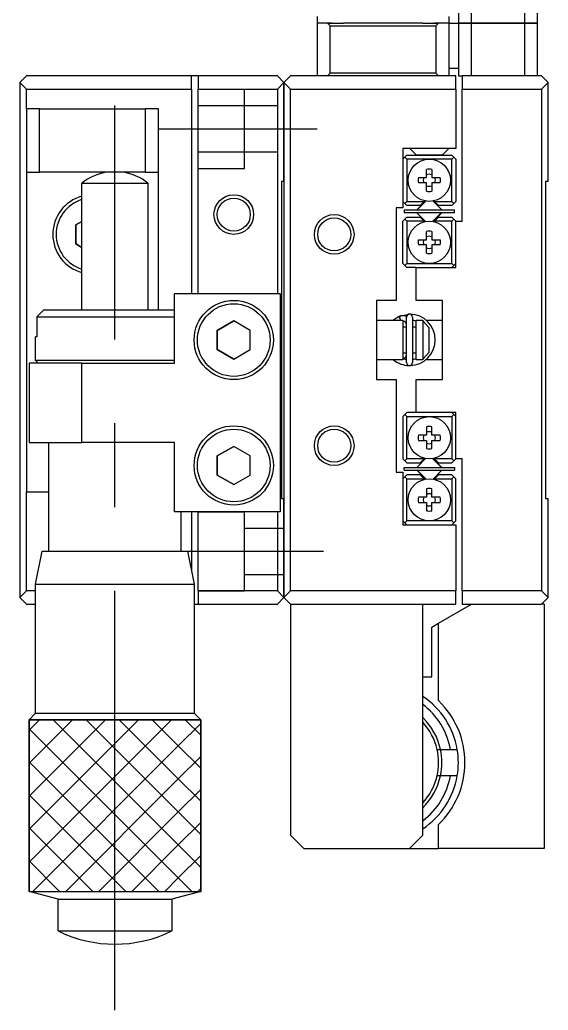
# Model space of a CAD drawing. Extents: x 149 to 466, y -38 to 195.
# Drawn here: x 425.9 to 465.9, y 51 to 126 of the extents above; entities that cross this region are included whole.
import ezdxf

# ---------------------------------------------------------------- set-up
doc = ezdxf.new("R2010")
doc.units = 0
doc.linetypes.add('CENTER', pattern=[50.8, 31.75, -6.35, 6.35, -6.35])
doc.linetypes.add('DASHED', pattern=[19.05, 12.7, -6.35])
doc.layers.get('0').update_dxf_attribs({"linetype": 'CONTINUOUS'})
doc.layers.add('CENTER', color=1, linetype='CENTER')

msp = doc.modelspace()

# ---------------------------------------------------------------- linework, layer by layer
at = {"color": 7, "linetype": 'CONTINUOUS'}
for p, q in [((459.05, 128.224), (459.05, 125.724)), ((460.05, 125.724), (460.05, 128.224)), ((464.05, 128.224), (464.05, 125.724)), ((465.05, 125.724), (465.05, 128.224)), ((448.35, 126.224), (448.35, 125.724)), ((458.35, 125.724), (458.35, 126.224)), ((449.15, 125.724), (448.35, 125.724)), ((448.35, 125.724), (448.35, 121.724)), ((449.15, 125.724), (449.35, 125.524)), ((449.479, 125.724), (449.15, 125.724)), ((449.15, 125.724), (449.479, 125.724)), ((449.35, 121.924), (449.35, 125.524)), ((449.35, 125.524), (457.35, 125.524)), ((449.479, 125.724), (450.35, 125.724)), ((456.35, 125.724), (450.35, 125.724)), ((456.35, 125.724), (457.222, 125.724)), ((457.55, 125.724), (457.222, 125.724)), ((457.222, 125.724), (457.55, 125.724)), ((457.35, 125.524), (457.55, 125.724)), ((457.35, 125.524), (457.35, 121.924)), ((458.35, 125.724), (457.55, 125.724)), ((458.35, 121.724), (458.35, 125.724)), ((458.35, 125.724), (459.05, 125.724)), ((459.05, 125.724), (460.05, 125.724)), ((460.05, 125.724), (459.05, 125.724)), ((459.05, 125.724), (459.05, 121.724)), ((464.05, 125.724), (460.05, 125.724)), ((460.05, 125.724), (464.05, 125.724)), ((460.05, 121.724), (460.05, 125.724)), ((464.05, 125.724), (465.05, 125.724)), ((464.05, 125.724), (464.05, 121.724)), ((465.05, 125.724), (464.05, 125.724)), ((465.05, 121.724), (465.05, 125.724)), ((458.35, 122.324), (459.05, 122.324)), ((425.85, 121.224), (426.35, 121.724)), ((438.85, 121.724), (426.35, 121.724)), ((438.85, 120.724), (438.85, 121.724)), ((439.35, 121.724), (438.85, 121.724)), ((445.35, 121.724), (439.35, 121.724)), ((439.35, 121.724), (439.35, 120.724)), ((445.85, 121.224), (445.35, 121.724)), ((445.85, 121.224), (446.35, 121.724)), ((458.85, 121.724), (446.35, 121.724)), ((449.35, 121.924), (449.15, 121.724)), ((457.35, 121.924), (449.35, 121.924)), ((457.55, 121.724), (457.35, 121.924)), ((458.85, 120.724), (458.85, 121.724)), ((459.05, 121.724), (459.35, 121.724)), ((465.35, 121.724), (459.35, 121.724)), ((459.35, 121.724), (459.35, 120.724)), ((465.85, 121.224), (465.35, 121.724)), ((426.35, 120.724), (425.85, 121.224)), ((425.85, 121.224), (425.85, 82.224)), ((445.35, 120.724), (445.85, 121.224)), ((446.35, 120.724), (445.85, 121.224)), ((445.85, 121.224), (445.85, 82.224)), ((445.85, 113.724), (445.85, 121.224)), ((465.35, 120.724), (465.85, 121.224)), ((465.85, 113.724), (465.85, 121.224)), ((426.35, 119.224), (426.35, 120.724)), ((426.35, 120.724), (438.85, 120.724)), ((438.85, 120.724), (438.85, 105.224)), ((439.35, 120.724), (445.35, 120.724)), ((439.35, 105.224), (439.35, 120.724)), ((445.35, 120.724), (445.35, 105.224)), ((446.35, 120.724), (458.85, 120.724)), ((446.35, 82.724), (446.35, 120.724)), ((458.85, 120.724), (458.85, 116.224)), ((459.35, 120.724), (465.35, 120.724)), ((459.35, 110.724), (459.35, 120.724)), ((465.35, 120.724), (465.35, 82.724)), ((427.35, 119.224), (426.35, 119.224)), ((426.35, 119.224), (426.35, 114.424)), ((427.35, 114.424), (427.35, 119.224)), ((427.35, 119.224), (435.35, 119.224)), ((435.35, 119.224), (435.35, 114.424)), ((436.35, 119.224), (435.35, 119.224)), ((436.35, 114.424), (436.35, 119.224)), ((454.85, 116.224), (454.85, 111.724)), ((458.85, 116.224), (454.85, 116.224)), ((454.85, 115.424), (455, 115.574)), ((455.15, 115.724), (455, 115.574)), ((455, 115.574), (455.15, 115.424)), ((455.15, 115.724), (458.55, 115.724)), ((455.6, 115.993), (455.37, 116.224)), ((455.85, 115.743), (455.6, 115.993)), ((455.85, 115.743), (457.85, 115.743)), ((458.1, 115.993), (457.85, 115.743)), ((458.331, 116.224), (458.1, 115.993)), ((458.7, 115.574), (458.55, 115.724)), ((458.55, 115.424), (458.7, 115.574)), ((458.7, 115.574), (458.85, 115.424)), ((456.85, 115.424), (455.15, 115.424)), ((455.15, 115.424), (455.15, 112.224)), ((458.55, 115.424), (456.85, 115.424)), ((458.55, 112.224), (458.55, 115.424)), ((458.85, 115.424), (458.85, 112.224)), ((426.35, 114.424), (427.35, 114.424)), ((426.35, 114.424), (426.35, 90.224)), ((435.35, 114.424), (427.35, 114.424)), ((435.35, 114.424), (436.35, 114.424)), ((436.35, 103.974), (436.35, 114.424)), ((456.024, 114.024), (456.65, 114.024)), ((456.65, 114.024), (456.65, 114.65)), ((457.05, 114.65), (457.05, 114.024)), ((457.05, 114.024), (457.677, 114.024)), ((430.55, 113.596), (435.55, 113.596)), ((430.55, 103.974), (430.55, 113.596)), ((435.55, 113.596), (435.55, 103.974)), ((445.65, 113.724), (445.65, 89.724)), ((445.85, 113.724), (445.65, 113.724)), ((456.65, 113.624), (456.024, 113.624)), ((456.65, 112.998), (456.65, 113.624)), ((457.677, 113.624), (457.05, 113.624)), ((457.05, 113.624), (457.05, 112.998)), ((465.65, 113.724), (465.65, 89.724)), ((465.85, 113.724), (465.65, 113.724)), ((455, 112.074), (454.85, 112.224)), ((455.15, 112.224), (455, 112.074)), ((455, 112.074), (455.15, 111.924)), ((455.15, 112.224), (456.451, 112.224)), ((456.151, 111.924), (455.15, 111.924)), ((455.949, 111.633), (456.565, 112.249)), ((455.949, 111.597), (456.338, 111.986)), ((456.151, 111.924), (456.451, 112.224)), ((456.338, 111.986), (456.595, 112.244)), ((456.451, 112.224), (456.492, 112.264)), ((457.135, 112.249), (457.752, 111.633)), ((457.209, 112.264), (457.249, 112.224)), ((457.249, 112.224), (458.55, 112.224)), ((457.249, 112.224), (457.549, 111.924)), ((458.55, 111.924), (457.549, 111.924)), ((458.7, 112.074), (458.55, 112.224)), ((458.55, 111.924), (458.7, 112.074)), ((458.85, 112.224), (458.7, 112.074)), ((454.85, 111.724), (454.35, 111.724)), ((454.35, 111.724), (454.35, 104.724)), ((454.95, 111.574), (454.95, 111.374)), ((454.95, 111.574), (458.75, 111.574)), ((454.95, 111.374), (458.75, 111.374)), ((455.15, 111.024), (455, 110.874)), ((455.15, 111.024), (456.151, 111.024)), ((456.565, 110.698), (455.949, 111.315)), ((456.451, 110.724), (456.151, 111.024)), ((457.752, 111.35), (457.105, 110.703)), ((457.752, 111.315), (457.135, 110.698)), ((457.549, 111.024), (457.249, 110.724)), ((457.549, 111.024), (458.55, 111.024)), ((458.7, 110.874), (458.55, 111.024)), ((458.75, 111.374), (458.75, 111.574)), ((430.55, 110.705), (430.1, 110.445)), ((430.1, 110.445), (430.55, 110.705)), ((430.1, 110.445), (430.1, 109.002)), ((430.1, 109.002), (430.1, 110.445)), ((454.85, 110.724), (455, 110.874)), ((454.85, 107.524), (454.85, 110.724)), ((455, 110.874), (455.15, 110.724)), ((455.15, 110.724), (455.15, 107.524)), ((456.451, 110.724), (455.15, 110.724)), ((456.492, 110.683), (456.451, 110.724)), ((457.249, 110.724), (457.209, 110.683)), ((458.55, 110.724), (457.249, 110.724)), ((458.55, 110.724), (458.7, 110.874)), ((458.55, 107.524), (458.55, 110.724)), ((458.7, 110.874), (458.85, 110.724)), ((458.85, 110.724), (459.35, 110.724)), ((458.85, 107.224), (458.85, 110.724)), ((456.65, 109.324), (456.65, 109.95)), ((457.05, 109.95), (457.05, 109.324)), ((430.1, 109.002), (430.55, 108.742)), ((430.55, 108.742), (430.1, 109.002)), ((456.024, 109.324), (456.65, 109.324)), ((456.65, 108.924), (456.024, 108.924)), ((456.65, 108.298), (456.65, 108.924)), ((457.05, 109.324), (457.677, 109.324)), ((457.05, 108.924), (457.05, 108.298)), ((457.677, 108.924), (457.05, 108.924)), ((455, 107.374), (454.85, 107.524)), ((455.15, 107.524), (455, 107.374)), ((455, 107.374), (455.15, 107.224)), ((455.15, 107.524), (456.85, 107.524)), ((456.85, 107.524), (458.55, 107.524)), ((458.7, 107.374), (458.55, 107.524)), ((458.55, 107.224), (458.7, 107.374)), ((458.85, 107.524), (458.7, 107.374)), ((455.85, 107.224), (455.15, 107.224)), ((455.85, 107.224), (458.85, 107.224)), ((455.85, 104.724), (455.85, 107.224)), ((445.55, 105.224), (437.55, 105.224)), ((437.55, 99.974), (437.55, 105.224)), ((445.55, 105.224), (445.55, 88.724)), ((452.85, 104.724), (452.85, 98.724)), ((454.35, 104.724), (452.85, 104.724)), ((457.85, 104.724), (455.85, 104.724)), ((457.85, 102.799), (457.85, 104.724)), ((427.642, 103.974), (427.134, 103.474)), ((437.55, 103.974), (427.642, 103.974)), ((454.092, 103.224), (454.574, 103.525)), ((454.541, 103.51), (454.565, 103.521)), ((454.565, 103.521), (455.325, 103.688)), ((454.565, 103.521), (454.664, 103.224)), ((454.57, 103.52), (454.569, 103.514)), ((454.569, 103.514), (454.569, 103.508)), ((454.569, 103.508), (454.57, 103.5)), ((454.571, 103.523), (454.57, 103.52)), ((454.573, 103.526), (454.571, 103.523)), ((454.573, 103.526), (454.605, 103.539)), ((454.575, 103.527), (454.573, 103.526)), ((454.605, 103.539), (454.638, 103.551)), ((454.638, 103.551), (454.673, 103.561)), ((454.673, 103.561), (454.707, 103.57)), ((454.707, 103.57), (454.743, 103.576)), ((454.743, 103.576), (454.778, 103.581)), ((454.778, 103.581), (454.813, 103.584)), ((454.813, 103.584), (454.849, 103.586)), ((454.849, 103.586), (454.885, 103.586)), ((454.885, 103.586), (454.92, 103.583)), ((454.92, 103.583), (454.956, 103.579)), ((454.956, 103.579), (454.991, 103.574)), ((454.991, 103.574), (455.026, 103.566)), ((455.026, 103.566), (455.061, 103.557)), ((455.061, 103.557), (455.095, 103.546)), ((455.095, 103.546), (455.128, 103.534)), ((455.128, 103.534), (455.139, 103.529)), ((427.134, 103.474), (437.55, 103.474)), ((427.134, 103.474), (427.134, 101.974)), ((442.05, 103.167), (440.8, 102.445)), ((440.8, 102.445), (442.05, 103.167)), ((443.3, 102.445), (442.05, 103.167)), ((452.85, 103.224), (454.85, 103.224)), ((454.57, 103.5), (454.572, 103.49)), ((454.572, 103.49), (454.574, 103.48)), ((454.574, 103.48), (454.577, 103.468)), ((454.577, 103.468), (454.58, 103.455)), ((454.58, 103.455), (454.584, 103.441)), ((454.584, 103.441), (454.589, 103.426)), ((454.589, 103.426), (454.594, 103.411)), ((454.594, 103.411), (454.6, 103.395)), ((454.6, 103.395), (454.606, 103.378)), ((454.606, 103.378), (454.613, 103.361)), ((454.613, 103.361), (454.62, 103.343)), ((454.62, 103.343), (454.627, 103.326)), ((454.627, 103.326), (454.635, 103.308)), ((454.635, 103.308), (454.643, 103.291)), ((454.643, 103.291), (454.651, 103.273)), ((454.651, 103.273), (454.659, 103.256)), ((454.659, 103.256), (454.667, 103.24)), ((454.667, 103.24), (454.675, 103.224)), ((454.85, 103.224), (454.85, 100.224)), ((454.856, 103.136), (454.85, 103.136)), ((454.869, 103.136), (454.856, 103.136)), ((454.883, 103.135), (454.869, 103.136)), ((454.896, 103.133), (454.883, 103.135)), ((454.91, 103.131), (454.896, 103.133)), ((454.923, 103.128), (454.91, 103.131)), ((454.936, 103.125), (454.923, 103.128)), ((454.949, 103.12), (454.936, 103.125)), ((454.962, 103.115), (454.949, 103.12)), ((454.974, 103.11), (454.962, 103.115)), ((454.986, 103.104), (454.974, 103.11)), ((454.998, 103.097), (454.986, 103.104)), ((455.009, 103.09), (454.998, 103.097)), ((455.02, 103.082), (455.009, 103.09)), ((455.031, 103.073), (455.02, 103.082)), ((455.041, 103.064), (455.031, 103.073)), ((455.05, 103.055), (455.041, 103.064)), ((455.06, 103.045), (455.05, 103.055)), ((455.068, 103.035), (455.06, 103.045)), ((455.076, 103.024), (455.068, 103.035)), ((455.084, 103.013), (455.076, 103.024)), ((455.091, 103.002), (455.084, 103.013)), ((455.098, 102.99), (455.091, 103.002)), ((455.104, 102.978), (455.098, 102.99)), ((455.109, 102.965), (455.104, 102.978)), ((455.114, 102.953), (455.109, 102.965)), ((455.118, 102.94), (455.114, 102.953)), ((455.121, 102.927), (455.118, 102.94)), ((455.124, 102.914), (455.121, 102.927)), ((455.126, 102.9), (455.124, 102.914)), ((455.128, 102.887), (455.126, 102.9)), ((455.129, 102.874), (455.128, 102.887)), ((455.129, 100.014), (455.129, 103.464)), ((455.129, 102.861), (455.129, 102.874)), ((455.579, 103.464), (455.579, 100.014)), ((455.85, 103.156), (455.579, 103.223)), ((455.85, 100.224), (455.85, 103.224)), ((455.85, 103.224), (456.35, 103.224)), ((456.35, 103.224), (456.35, 103.169)), ((456.35, 103.169), (456.35, 100.278)), ((456.85, 102.64), (456.35, 103.169)), ((456.617, 103.224), (457.85, 103.224)), ((457.85, 100.649), (457.85, 102.799)), ((440.8, 102.445), (440.8, 101.002)), ((440.8, 101.002), (440.8, 102.445)), ((443.3, 101.002), (443.3, 102.445)), ((454.85, 102.724), (455.129, 102.724)), ((455.579, 102.724), (455.85, 102.724)), ((456.85, 100.807), (456.85, 102.64)), ((427.134, 101.974), (427.05, 101.974)), ((427.05, 100.174), (427.05, 101.974)), ((440.8, 101.002), (442.05, 100.28)), ((442.05, 100.28), (440.8, 101.002)), ((442.05, 100.28), (443.3, 101.002)), ((455.129, 100.724), (454.85, 100.724)), ((455.1, 100.494), (455.106, 100.506)), ((455.106, 100.506), (455.111, 100.518)), ((455.111, 100.518), (455.115, 100.531)), ((455.115, 100.531), (455.119, 100.544)), ((455.119, 100.544), (455.123, 100.557)), ((455.123, 100.557), (455.125, 100.57)), ((455.125, 100.57), (455.127, 100.584)), ((455.127, 100.584), (455.128, 100.597)), ((455.128, 100.597), (455.129, 100.611)), ((455.129, 100.611), (455.129, 100.618)), ((455.85, 100.724), (455.579, 100.724)), ((456.35, 100.278), (456.85, 100.807)), ((457.85, 98.724), (457.85, 100.649)), ((430.55, 99.974), (426.55, 99.974)), ((426.55, 99.974), (426.55, 93.974)), ((437.55, 100.174), (427.05, 100.174)), ((427.25, 99.974), (427.05, 100.174)), ((430.55, 99.974), (437.55, 99.974)), ((430.55, 93.974), (430.55, 99.974)), ((454.85, 100.224), (452.85, 100.224)), ((454.574, 99.954), (454.552, 99.963)), ((454.573, 99.953), (454.573, 99.952)), ((454.573, 99.952), (454.575, 99.952)), ((454.62, 99.934), (454.573, 99.952)), ((454.578, 99.953), (454.575, 99.952)), ((454.575, 99.952), (454.576, 99.953)), ((454.623, 99.933), (454.62, 99.934)), ((454.625, 99.932), (454.623, 99.933)), ((454.63, 99.931), (454.625, 99.932)), ((454.633, 99.93), (454.63, 99.931)), ((454.634, 99.929), (454.633, 99.93)), ((454.636, 99.928), (454.634, 99.929)), ((454.85, 100.343), (454.86, 100.343)), ((454.85, 100.326), (455.129, 100.255)), ((454.86, 100.343), (454.873, 100.343)), ((454.873, 100.343), (454.887, 100.344)), ((454.887, 100.344), (454.9, 100.346)), ((454.9, 100.346), (454.914, 100.348)), ((454.914, 100.348), (454.927, 100.352)), ((454.927, 100.352), (454.94, 100.355)), ((454.94, 100.355), (454.953, 100.36)), ((454.953, 100.36), (454.966, 100.365)), ((454.966, 100.365), (454.978, 100.371)), ((454.978, 100.371), (454.99, 100.377)), ((454.99, 100.377), (455.002, 100.384)), ((455.002, 100.384), (455.013, 100.392)), ((455.013, 100.392), (455.024, 100.4)), ((455.024, 100.4), (455.034, 100.408)), ((455.034, 100.408), (455.044, 100.418)), ((455.044, 100.418), (455.054, 100.427)), ((455.054, 100.427), (455.063, 100.437)), ((455.063, 100.437), (455.071, 100.448)), ((455.071, 100.448), (455.079, 100.459)), ((455.079, 100.459), (455.087, 100.47)), ((455.087, 100.47), (455.094, 100.482)), ((455.094, 100.482), (455.1, 100.494)), ((455.579, 100.255), (455.851, 100.323)), ((456.35, 100.224), (455.85, 100.224)), ((456.35, 100.278), (456.35, 100.224)), ((456.578, 100.224), (456.578, 100.224)), ((457.85, 100.224), (456.579, 100.224)), ((456.579, 100.224), (456.579, 100.224)), ((452.85, 98.724), (454.35, 98.724)), ((454.35, 98.724), (454.35, 91.724)), ((455.85, 98.724), (457.85, 98.724)), ((455.85, 96.224), (455.85, 98.724)), ((455, 96.074), (454.85, 95.924)), ((455, 96.074), (455.15, 96.224)), ((455.15, 95.924), (455, 96.074)), ((455.85, 96.224), (455.15, 96.224)), ((458.85, 96.224), (455.85, 96.224)), ((458.55, 96.224), (458.7, 96.074)), ((458.7, 96.074), (458.55, 95.924)), ((458.85, 95.924), (458.7, 96.074)), ((458.85, 92.724), (458.85, 96.224)), ((454.85, 95.924), (454.85, 92.724)), ((455.15, 95.924), (456.85, 95.924)), ((455.15, 92.724), (455.15, 95.924)), ((456.85, 95.924), (458.55, 95.924)), ((458.55, 95.924), (458.55, 92.724)), ((456.65, 94.524), (456.024, 94.524)), ((456.65, 95.15), (456.65, 94.524)), ((457.05, 94.524), (457.05, 95.15)), ((457.677, 94.524), (457.05, 94.524)), ((426.55, 93.974), (430.55, 93.974)), ((428.05, 85.724), (428.05, 93.974)), ((437.55, 93.974), (430.55, 93.974)), ((437.55, 88.724), (437.55, 93.974)), ((456.024, 94.124), (456.65, 94.124)), ((456.65, 94.124), (456.65, 93.498)), ((457.05, 94.124), (457.677, 94.124)), ((457.05, 93.498), (457.05, 94.124)), ((442.05, 93.667), (440.8, 92.945)), ((440.8, 92.945), (442.05, 93.667)), ((443.3, 92.945), (442.05, 93.667)), ((440.8, 92.945), (440.8, 91.502)), ((440.8, 91.502), (440.8, 92.945)), ((443.3, 91.502), (443.3, 92.945)), ((454.85, 92.724), (455, 92.574)), ((455, 92.574), (455.15, 92.724)), ((455.15, 92.424), (455, 92.574)), ((456.451, 92.724), (455.15, 92.724)), ((455.15, 92.424), (456.151, 92.424)), ((455.949, 92.133), (456.565, 92.749)), ((456.451, 92.724), (456.151, 92.424)), ((456.492, 92.764), (456.451, 92.724)), ((457.752, 92.097), (457.105, 92.744)), ((457.135, 92.749), (457.752, 92.133)), ((457.249, 92.724), (457.209, 92.764)), ((458.55, 92.724), (457.249, 92.724)), ((457.549, 92.424), (457.249, 92.724)), ((457.549, 92.424), (458.55, 92.424)), ((458.55, 92.724), (458.7, 92.574)), ((458.7, 92.574), (458.55, 92.424)), ((458.7, 92.574), (458.85, 92.724)), ((459.35, 92.724), (458.85, 92.724)), ((459.35, 82.724), (459.35, 92.724)), ((440.8, 91.502), (442.05, 90.78)), ((442.05, 90.78), (440.8, 91.502)), ((442.05, 90.78), (443.3, 91.502)), ((454.35, 91.724), (454.85, 91.724)), ((454.85, 91.724), (454.85, 87.724)), ((454.95, 91.874), (454.95, 92.074)), ((454.95, 92.074), (458.75, 92.074)), ((454.95, 91.874), (458.75, 91.874)), ((455, 91.374), (455.15, 91.524)), ((456.151, 91.524), (455.15, 91.524)), ((455.949, 91.85), (456.338, 91.461)), ((456.565, 91.198), (455.949, 91.815)), ((456.151, 91.524), (456.451, 91.224)), ((457.752, 91.815), (457.135, 91.198)), ((457.249, 91.224), (457.549, 91.524)), ((458.55, 91.524), (457.549, 91.524)), ((458.55, 91.524), (458.7, 91.374)), ((458.75, 92.074), (458.75, 91.874)), ((455, 91.374), (454.85, 91.224)), ((455.15, 91.224), (455, 91.374)), ((455.15, 91.224), (456.451, 91.224)), ((455.15, 88.024), (455.15, 91.224)), ((456.338, 91.461), (456.595, 91.203)), ((456.451, 91.224), (456.492, 91.183)), ((457.209, 91.183), (457.249, 91.224)), ((457.249, 91.224), (458.55, 91.224)), ((458.7, 91.374), (458.55, 91.224)), ((458.55, 91.224), (458.55, 88.024)), ((458.85, 91.224), (458.7, 91.374)), ((458.85, 88.024), (458.85, 91.224)), ((426.35, 90.224), (428.05, 90.224)), ((426.35, 82.724), (426.35, 90.224)), ((456.65, 90.45), (456.65, 89.824)), ((457.05, 89.824), (457.05, 90.45)), ((445.65, 89.724), (445.85, 89.724)), ((445.85, 82.224), (445.85, 89.724)), ((456.65, 89.824), (456.024, 89.824)), ((456.024, 89.424), (456.65, 89.424)), ((456.65, 89.424), (456.65, 88.798)), ((457.677, 89.824), (457.05, 89.824)), ((457.05, 89.424), (457.677, 89.424)), ((457.05, 88.798), (457.05, 89.424)), ((465.65, 89.724), (465.85, 89.724)), ((465.85, 82.224), (465.85, 89.724)), ((445.55, 88.724), (437.55, 88.724)), ((438.05, 88.724), (438.05, 85.724)), ((438.85, 88.724), (438.85, 84.224)), ((439.35, 82.724), (439.35, 88.724)), ((445.35, 88.724), (445.35, 82.724)), ((454.85, 88.024), (455, 87.874)), ((455, 87.874), (455.15, 88.024)), ((455.15, 87.724), (455, 87.874)), ((456.85, 88.024), (455.15, 88.024)), ((458.55, 88.024), (456.85, 88.024)), ((458.55, 88.024), (458.7, 87.874)), ((458.7, 87.874), (458.55, 87.724)), ((458.7, 87.874), (458.85, 88.024)), ((454.85, 87.724), (458.85, 87.724)), ((458.85, 87.724), (458.85, 82.724)), ((427.05, 83.224), (427.55, 85.724)), ((427.55, 85.724), (438.55, 85.724)), ((438.55, 85.724), (439.05, 83.224)), ((425.85, 82.224), (426.35, 82.724)), ((427.05, 82.724), (426.35, 82.724)), ((427.05, 83.224), (439.05, 83.224)), ((427.05, 73.474), (427.05, 83.224)), ((439.05, 83.224), (439.05, 73.474)), ((445.35, 82.724), (439.35, 82.724)), ((439.35, 82.724), (439.35, 81.724)), ((445.85, 82.224), (445.35, 82.724)), ((445.85, 82.224), (446.35, 82.724)), ((458.85, 82.724), (446.35, 82.724)), ((458.85, 81.724), (458.85, 82.724)), ((465.35, 82.724), (459.35, 82.724)), ((459.35, 82.724), (459.35, 81.724)), ((465.85, 82.224), (465.35, 82.724)), ((426.35, 81.724), (425.85, 82.224)), ((445.35, 81.724), (445.85, 82.224)), ((446.35, 81.724), (445.85, 82.224)), ((465.35, 81.724), (465.85, 82.224)), ((426.35, 81.724), (427.05, 81.724)), ((439.05, 81.724), (439.35, 81.724)), ((439.35, 81.724), (445.35, 81.724)), ((446.35, 81.724), (446.35, 64.224)), ((446.35, 81.724), (458.85, 81.724)), ((456.35, 64.224), (456.35, 81.724)), ((457.55, 80.28), (460.05, 81.724)), ((459.35, 81.724), (465.35, 81.724)), ((465.55, 81.724), (465.35, 81.724)), ((465.55, 81.724), (465.55, 63.224)), ((457.05, 79.992), (457.55, 80.28)), ((457.55, 74.414), (457.55, 80.28)), ((457.05, 76.224), (457.05, 79.992)), ((456.35, 76.224), (457.05, 76.224)), ((426.55, 72.974), (427.05, 73.474)), ((426.55, 72.974), (426.55, 59.974)), ((439.55, 72.974), (426.55, 72.974)), ((427.05, 73.474), (439.05, 73.474)), ((439.05, 73.474), (439.55, 72.974)), ((439.55, 59.974), (439.55, 72.974)), ((457.438, 70.724), (457.694, 70.724)), ((457.694, 70.724), (458.459, 70.724)), ((457.694, 70.724), (458.966, 70.724)), ((458.459, 70.724), (458.966, 70.724)), ((457.694, 68.724), (457.438, 68.724)), ((458.459, 68.724), (457.694, 68.724)), ((458.966, 68.724), (458.459, 68.724)), ((457.55, 63.224), (457.55, 65.033)), ((447.35, 63.224), (446.35, 64.224)), ((456.35, 64.224), (455.35, 63.224)), ((447.35, 63.224), (455.35, 63.224)), ((455.35, 63.224), (457.55, 63.224)), ((465.55, 63.224), (457.55, 63.224)), ((428.75, 59.384), (426.55, 59.974)), ((426.55, 59.974), (439.55, 59.974)), ((428.75, 59.384), (437.35, 59.384)), ((428.75, 56.974), (428.75, 59.384)), ((439.55, 59.974), (437.35, 59.384)), ((437.35, 59.384), (437.35, 56.974)), ((428.75, 56.974), (437.35, 56.974))]:
    msp.add_line(p, q, dxfattribs=at)
at = {"color": 3, "linetype": 'DASHED'}
for p, q in [((439.35, 120.724), (442.85, 120.724)), ((442.85, 114.724), (442.85, 120.724)), ((439.35, 119.474), (445.35, 119.474)), ((439.35, 115.974), (445.35, 115.974)), ((439.35, 114.724), (442.85, 114.724)), ((439.35, 88.724), (442.85, 88.724)), ((442.85, 82.724), (442.85, 88.724)), ((442.85, 87.474), (445.85, 87.474)), ((442.85, 83.974), (445.85, 83.974)), ((439.35, 82.724), (442.85, 82.724))]:
    msp.add_line(p, q, dxfattribs=at)
at = {"color": 3, "linetype": 'CONTINUOUS'}
for p, q in [((426.55, 72.974), (439.55, 72.974)), ((426.55, 59.974), (426.55, 72.974)), ((427.333, 72.974), (426.55, 72.191)), ((429.833, 72.974), (426.55, 69.691)), ((432.333, 72.974), (426.55, 67.191)), ((434.833, 72.974), (426.55, 64.691)), ((437.333, 72.974), (426.55, 62.191)), ((428.367, 72.974), (437.85, 63.491)), ((430.867, 72.974), (437.85, 65.991)), ((433.367, 72.974), (437.85, 68.491)), ((435.867, 72.974), (437.85, 70.991)), ((438.367, 72.974), (439.55, 71.791)), ((439.55, 72.974), (439.55, 59.974)), ((426.55, 72.291), (437.85, 60.991)), ((439.55, 72.691), (437.85, 70.991)), ((437.85, 70.991), (426.833, 59.974)), ((437.85, 70.991), (439.55, 69.291)), ((426.55, 69.791), (436.367, 59.974)), ((439.55, 70.191), (437.85, 68.491)), ((437.85, 68.491), (429.333, 59.974)), ((437.85, 68.491), (439.55, 66.791)), ((439.55, 67.691), (437.85, 65.991)), ((426.55, 67.291), (433.867, 59.974)), ((437.85, 65.991), (431.833, 59.974)), ((437.85, 65.991), (439.55, 64.291)), ((426.55, 64.791), (431.367, 59.974)), ((439.55, 65.191), (437.85, 63.491)), ((437.85, 63.491), (434.333, 59.974)), ((437.85, 63.491), (439.55, 61.791)), ((426.55, 62.291), (428.867, 59.974)), ((439.55, 62.691), (437.85, 60.991)), ((437.85, 60.991), (436.833, 59.974)), ((437.85, 60.991), (438.867, 59.974)), ((439.55, 60.191), (439.333, 59.974)), ((426.55, 59.974), (439.55, 59.974))]:
    msp.add_line(p, q, dxfattribs=at)
at = {"color": 7, "linetype": 'CONTINUOUS'}
for centre, radius in [((456.85, 113.824), 1.6), ((442.05, 111.224), 1.25), ((449.65, 109.724), 1.25), ((456.85, 109.124), 1.6), ((442.05, 101.724), 3), ((442.05, 101.724), 2.75), ((456.85, 94.324), 1.6), ((442.05, 92.224), 3), ((442.05, 92.224), 2.75), ((449.65, 93.724), 1.25), ((456.85, 89.624), 1.6)]:
    msp.add_circle(centre, radius, dxfattribs=at)
at = {"color": 3, "linetype": 'CONTINUOUS'}
for centre in [(442.05, 111.224), (449.65, 109.724), (449.65, 93.724)]:
    msp.add_circle(centre, 1.5, dxfattribs=at)
at = {"color": 7, "linetype": 'CONTINUOUS'}
for centre, radius, start, end in [((433.05, 110.474), 4, 99.068, 128.6822), ((433.05, 110.474), 4, 51.31783, 80.932), ((456.85, 113.824), 0.85, 166.39104, 193.60896), ((456.85, 113.824), 0.459, 154.18608, 205.81392), ((456.85, 113.824), 0.85, 76.39104, 103.60896), ((456.85, 113.824), 0.459, 64.18608, 115.81392), ((456.85, 113.824), 0.459, 334.18608, 25.81392), ((456.85, 113.824), 0.85, 346.39104, 13.60896), ((456.85, 113.824), 0.459, 244.18608, 295.81392), ((431.35, 109.724), 3, 105.46593, 180), ((456.85, 113.824), 0.85, 256.39104, 283.60896), ((431.35, 109.724), 2.75, 106.9123, 180), ((456.09, 111.491), 0.2, 135, 155.69388), ((456.09, 111.456), 0.2, 204.30612, 225), ((456.09, 111.456), 0.2, 135, 143.95728), ((457.611, 111.491), 0.2, 24.30612, 45), ((457.611, 111.456), 0.2, 315, 335.69388), ((457.611, 111.491), 0.2, 315, 323.95728), ((431.35, 109.724), 3, 180, 254.53407), ((431.35, 109.724), 2.75, 180, 253.0877), ((456.85, 109.124), 0.85, 76.39104, 103.60896), ((456.85, 109.124), 0.459, 64.18608, 115.81392), ((456.85, 109.124), 0.85, 166.39104, 193.60896), ((456.85, 109.124), 0.459, 154.18608, 205.81392), ((456.85, 109.124), 0.459, 334.18608, 25.81392), ((456.85, 109.124), 0.85, 346.39104, 13.60896), ((456.85, 109.124), 0.459, 244.18608, 295.81392), ((456.85, 109.124), 0.85, 256.39104, 283.60896), ((455.354, 103.464), 0.225, 0, 180), ((455.354, 101.739), 1.949, 270.84257, 89.25274), ((455.356, 101.745), 1.955, 231.13212, 269.06358), ((455.354, 100.014), 0.225, 180, 0), ((456.85, 94.324), 0.85, 166.39104, 193.60896), ((456.85, 94.324), 0.459, 154.18608, 205.81392), ((456.85, 94.324), 0.85, 76.39104, 103.60896), ((456.85, 94.324), 0.459, 64.18608, 115.81392), ((456.85, 94.324), 0.459, 334.18608, 25.81392), ((456.85, 94.324), 0.85, 346.39104, 13.60896), ((456.85, 94.324), 0.459, 244.18608, 295.81392), ((456.85, 94.324), 0.85, 256.39104, 283.60896), ((456.09, 91.991), 0.2, 135, 155.69388), ((456.09, 91.956), 0.2, 204.30612, 225), ((456.09, 91.991), 0.2, 216.04272, 225), ((457.611, 91.991), 0.2, 24.30612, 45), ((457.611, 91.956), 0.2, 36.04272, 45), ((457.611, 91.956), 0.2, 315, 335.69388), ((456.85, 89.624), 0.85, 76.39104, 103.60896), ((456.85, 89.624), 0.459, 64.18608, 115.81392), ((456.85, 89.624), 0.85, 166.39104, 193.60896), ((456.85, 89.624), 0.459, 154.18608, 205.81392), ((456.85, 89.624), 0.459, 334.18608, 25.81392), ((456.85, 89.624), 0.85, 346.39104, 13.60896), ((456.85, 89.624), 0.459, 244.18608, 295.81392), ((456.85, 89.624), 0.85, 256.39104, 283.60896), ((453.05, 69.724), 6, 9.59407, 56.63299), ((453.05, 69.724), 6.5, 313.81306, 46.18694), ((453.05, 69.724), 5.5, 10.47568, 53.1301), ((453.05, 69.724), 4.75, 12.1532, 45.99375), ((453.05, 69.724), 4.5, 12.83959, 42.83343), ((453.05, 69.724), 4.75, 347.8468, 12.1532), ((453.05, 69.724), 6, 350.40593, 9.59407), ((453.05, 69.724), 4.75, 314.00625, 347.8468), ((453.05, 69.724), 6, 303.36701, 350.40593), ((453.05, 69.724), 5.5, 306.8699, 349.52432), ((453.05, 69.724), 4.5, 317.16657, 347.16041), ((433.05, 65.719), 9.745, 243.8162, 296.18378)]:
    msp.add_arc(centre, radius, start, end, dxfattribs=at)
at = {"color": 3, "linetype": 'CONTINUOUS'}
for radius, start, end in [(4.75, 12.1532, 45.99375), (4.5, 12.83959, 42.83343), (4.5, 347.16041, 12.83959), (4.5, 317.16657, 347.16041), (4.75, 314.00625, 347.8468)]:
    msp.add_arc((453.05, 69.724), radius, start, end, dxfattribs=at)
at = {"layer": 'CENTER', "color": 1, "linetype": 'CENTER'}
for p, q in [((433.05, 50.974), (433.05, 119.474)), ((436.35, 117.724), (448.35, 117.724)), ((436.35, 85.724), (448.85, 85.724))]:
    msp.add_line(p, q, dxfattribs=at)

doc.saveas('drawing.dxf')
